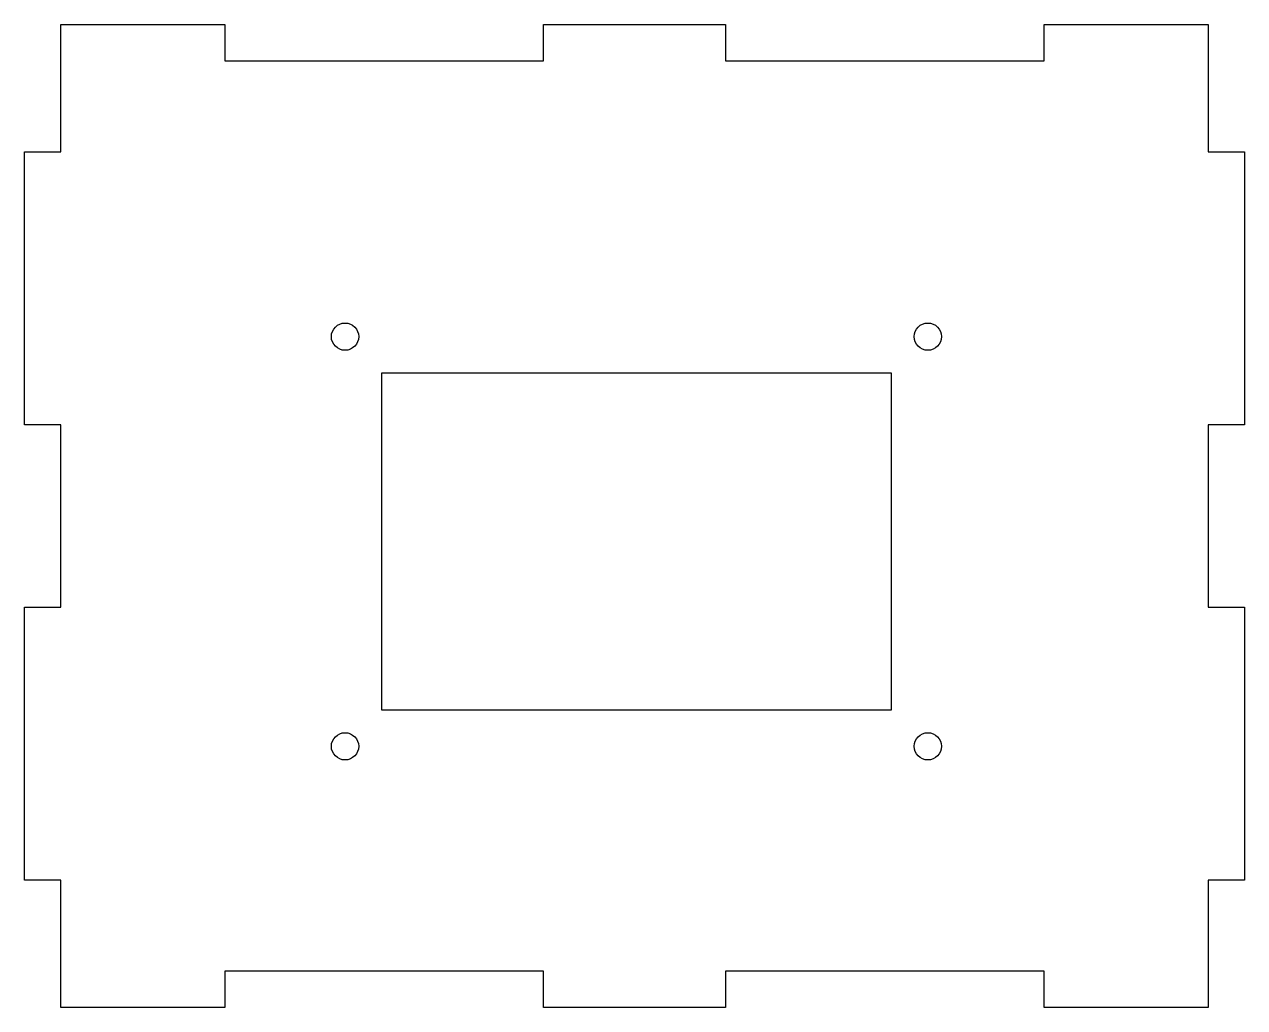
# Model space of a CAD drawing. Header units: millimetres. Extents: x -67 to 67, y -10 to 98.
import ezdxf

# ---------------------------------------------------------------- set-up
doc = ezdxf.new("R2010")
doc.units = ezdxf.units.MM
doc.layers.get('0').update_dxf_attribs({"linetype": 'CONTINUOUS'})

msp = doc.modelspace()

# ---------------------------------------------------------------- linework, layer by layer
for points in [[(63, -10), (45, -10), (45, -6), (10, -6), (10, -10), (-10, -10), (-10, -6), (-45, -6), (-45, -10), (-63, -10), (-63, 4), (-67, 4), (-67, 34), (-63, 34), (-63, 54), (-67, 54), (-67, 84), (-63, 84), (-63, 98), (-45, 98), (-45, 94), (-10, 94), (-10, 98), (10, 98), (10, 94), (45, 94), (45, 98), (63, 98), (63, 84), (67, 84), (67, 54), (63, 54), (63, 34), (67, 34), (67, 4), (63, 4)], [(28.21, 22.7), (28.21, 59.7), (-27.79, 59.7), (-27.79, 22.7)]]:
    msp.add_lwpolyline(points, close=True)
for centre in [(-31.79, 63.7), (32.21, 63.7), (-31.79, 18.7), (32.21, 18.7)]:
    msp.add_circle(centre, 1.5)

doc.saveas('drawing.dxf')
